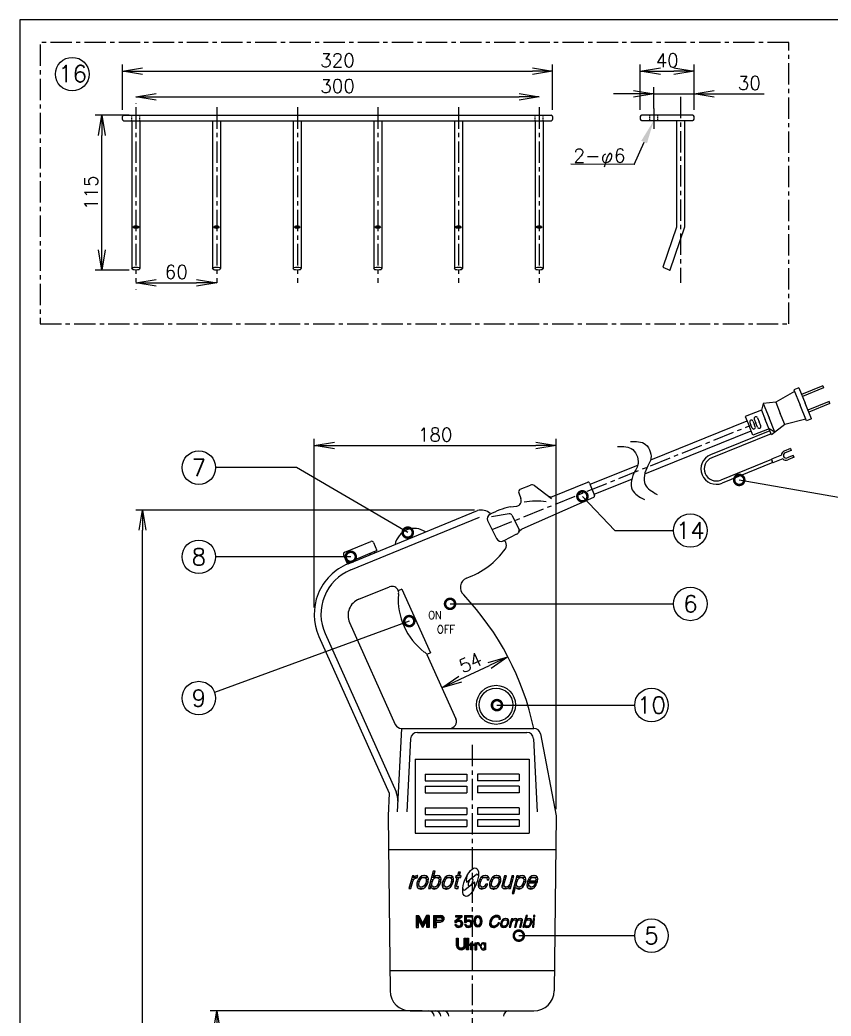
# Model space of a CAD drawing. Extents: x 115 to 2025, y 0 to 1377.
# Drawn here: x 115 to 719, y 636 to 1377 of the extents above; entities that cross this region are included whole.
import ezdxf
from ezdxf.enums import TextEntityAlignment as Align

# ---------------------------------------------------------------- set-up
doc = ezdxf.new("R2010")
doc.units = 0
doc.header["$LTSCALE"] = 0.5
doc.header["$PDMODE"] = 3
doc.linetypes.add('ACISOWELD', pattern=[3, 2, -1])
doc.linetypes.add('CENTER', pattern=[50.8, 31.75, -6.35, 6.35, -6.35])
doc.layers.get('0').update_dxf_attribs({"linetype": 'CONTINUOUS'})
doc.layers.get('DEFPOINTS').update_dxf_attribs({"linetype": 'CONTINUOUS'})
for name, color, linetype in [('DANMEN', 7, 'CONTINUOUS'), ('SUNPOU', 7, 'CONTINUOUS'), ('WAKU', 7, 'CONTINUOUS')]:
    doc.layers.add(name, color=color, linetype=linetype)
doc.styles.get("Standard").update_dxf_attribs({"font": 'ROMANS', "bigfont": 'EXTFONT.shx'})
doc.dimstyles.get("Standard").update_dxf_attribs({"dimscale": 5, "dimtxt": 2, "dimasz": 3, "dimexe": 1, "dimexo": 1, "dimgap": 0.6, "dimtad": 3, "dimdec": 0, "dimzin": 0, "dimdsep": 46, "dimtxsty": 'STANDARD', "dimblk1": 'OPEN', "dimblk2": 'OPEN', "dimsah": 1, "dimcen": 1.5, "dimadec": 0, "dimazin": 0, "dimtfac": 1, "dimtdec": 0, "dimtmove": 0, "dimatfit": 0, "dimldrblk": 'DOTSMALL', "dimfxl": 1, "dimtvp": 1, "dimtolj": 1, "dimtzin": 0, "dimarcsym": 0})

# ---------------------------------------------------------------- blocks, each defined once
blk = doc.blocks.new('_DotSmall')
at = {"color": 0, "linetype": 'ByBlock', "const_width": 0.5}
blk.add_lwpolyline([(-0.0625, 0, 1), (0.0625, 0, 1)], format="xyb", close=True, dxfattribs=at)
blk = doc.blocks.new('_OPEN')
at = {"color": 0, "linetype": 'ByBlock'}
for p, q in [((-1, 0.167), (0, 0)), ((0, 0), (-1, -0.167)), ((0, 0), (-1, 0))]:
    blk.add_line(p, q, dxfattribs=at)
blk = doc.blocks.new('*D2')
at = {"layer": 'DEFPOINTS', "color": 0}
for p in [(513.95, 1060.42), (333.95, 935.04), (513.95, 785.13)]:
    blk.add_point(p, dxfattribs=at)
at = {"layer": 'SUNPOU', "color": 0, "lineweight": -2}
for p, q in [((333.95, 940.04), (333.95, 1065.42)), ((348.95, 1060.42), (498.95, 1060.42)), ((513.95, 790.13), (513.95, 1065.42))]:
    blk.add_line(p, q, dxfattribs=at)
at = {"layer": 'SUNPOU', "color": 0, "lineweight": -2, "xscale": 15, "yscale": 15, "zscale": 15, "rotation": 180}
blk.add_blockref('_OPEN', (333.95, 1060.42), dxfattribs=at)
at = {"layer": 'SUNPOU', "color": 0, "lineweight": -2, "xscale": 15, "yscale": 15, "zscale": 15}
blk.add_blockref('_OPEN', (513.95, 1060.42), dxfattribs=at)
at = {"layer": 'SUNPOU', "color": 0, "insert": (423.95, 1068.42), "char_height": 10, "attachment_point": 5}
blk.add_mtext('\\A1;180', dxfattribs=at)
blk = doc.blocks.new('*D3')
at = {"layer": 'DEFPOINTS', "color": 0}
for p in [(478.08, 903.3), (478.08, 903.3), (428.94, 880.32)]:
    blk.add_point(p, dxfattribs=at)
at = {"layer": 'SUNPOU', "color": 0, "lineweight": -2}
blk.add_line((442.53, 886.68), (464.49, 896.95), dxfattribs=at)
at = {"layer": 'SUNPOU', "color": 0, "lineweight": -2, "xscale": 15, "yscale": 15, "zscale": 15}
for p, rotation in [((478.08, 903.3), 25.05949268398384), ((428.94, 880.32), 205.0594926839838)]:
    blk.add_blockref('_OPEN', p, dxfattribs=dict(at, rotation=rotation))
at = {"layer": 'SUNPOU', "color": 0, "insert": (450.12, 899.06), "char_height": 10, "attachment_point": 5, "rotation": 25.05949}
blk.add_mtext('\\A1;54', dxfattribs=at)
blk = doc.blocks.new('*D14')
at = {"layer": 'DEFPOINTS', "color": 0}
for p in [(175.96, 1305.84), (201.28, 1305.84), (201.28, 1190.77)]:
    blk.add_point(p, dxfattribs=at)
at = {"layer": 'SUNPOU', "color": 0, "lineweight": -2}
for p, q in [((196.28, 1305.84), (170.96, 1305.84)), ((175.96, 1205.77), (175.96, 1290.84)), ((196.28, 1190.77), (170.96, 1190.77))]:
    blk.add_line(p, q, dxfattribs=at)
at = {"layer": 'SUNPOU', "color": 0, "lineweight": -2, "xscale": 15, "yscale": 15, "zscale": 15}
for p, rotation in [((175.96, 1305.84), 90), ((175.96, 1190.77), 270)]:
    blk.add_blockref('_OPEN', p, dxfattribs=dict(at, rotation=rotation))
at = {"layer": 'SUNPOU', "color": 0, "insert": (167.96, 1248.31), "char_height": 10, "attachment_point": 5, "rotation": 90}
blk.add_mtext('\\A1;115', dxfattribs=at)
blk = doc.blocks.new('*D15')
at = {"layer": 'DEFPOINTS', "color": 0}
for p in [(201.28, 1181.71), (261.41, 1181.4), (261.41, 1181.4)]:
    blk.add_point(p, dxfattribs=at)
at = {"layer": 'SUNPOU', "color": 0, "lineweight": -2}
for p, q in [((216.28, 1181.4), (246.41, 1181.4)), ((201.28, 1176.71), (201.28, 1176.4))]:
    blk.add_line(p, q, dxfattribs=at)
at = {"layer": 'SUNPOU', "color": 0, "lineweight": -2, "xscale": 15, "yscale": 15, "zscale": 15, "rotation": 180}
blk.add_blockref('_OPEN', (201.28, 1181.4), dxfattribs=at)
at = {"layer": 'SUNPOU', "color": 0, "lineweight": -2, "xscale": 15, "yscale": 15, "zscale": 15}
blk.add_blockref('_OPEN', (261.41, 1181.4), dxfattribs=at)
at = {"layer": 'SUNPOU', "color": 0, "insert": (231.34, 1189.4), "char_height": 10, "attachment_point": 5}
blk.add_mtext('\\A1;60', dxfattribs=at)
blk = doc.blocks.new('*D16')
at = {"layer": 'DEFPOINTS', "color": 0}
for p in [(511.28, 1338.69), (191.28, 1304.84), (511.28, 1304.84)]:
    blk.add_point(p, dxfattribs=at)
at = {"layer": 'SUNPOU', "color": 0, "lineweight": -2}
for p, q in [((191.28, 1309.84), (191.28, 1343.69)), ((511.28, 1309.84), (511.28, 1343.69)), ((206.28, 1338.69), (496.28, 1338.69))]:
    blk.add_line(p, q, dxfattribs=at)
at = {"layer": 'SUNPOU', "color": 0, "lineweight": -2, "xscale": 15, "yscale": 15, "zscale": 15, "rotation": 180}
blk.add_blockref('_OPEN', (191.28, 1338.69), dxfattribs=at)
at = {"layer": 'SUNPOU', "color": 0, "lineweight": -2, "xscale": 15, "yscale": 15, "zscale": 15}
blk.add_blockref('_OPEN', (511.28, 1338.69), dxfattribs=at)
at = {"layer": 'SUNPOU', "color": 0, "insert": (351.28, 1346.69), "char_height": 10, "attachment_point": 5}
blk.add_mtext('\\A1;320', dxfattribs=at)
blk = doc.blocks.new('*D17')
at = {"layer": 'DEFPOINTS', "color": 0}
for p in [(616.56, 1338.69), (576.56, 1304.94), (616.56, 1304.94)]:
    blk.add_point(p, dxfattribs=at)
at = {"layer": 'SUNPOU', "color": 0, "lineweight": -2}
for p, q in [((576.56, 1309.94), (576.56, 1343.69)), ((616.56, 1309.94), (616.56, 1343.69)), ((591.56, 1338.69), (601.56, 1338.69))]:
    blk.add_line(p, q, dxfattribs=at)
at = {"layer": 'SUNPOU', "color": 0, "lineweight": -2, "xscale": 15, "yscale": 15, "zscale": 15, "rotation": 180}
blk.add_blockref('_OPEN', (576.56, 1338.69), dxfattribs=at)
at = {"layer": 'SUNPOU', "color": 0, "lineweight": -2, "xscale": 15, "yscale": 15, "zscale": 15}
blk.add_blockref('_OPEN', (616.56, 1338.69), dxfattribs=at)
at = {"layer": 'SUNPOU', "color": 0, "insert": (596.56, 1346.69), "char_height": 10, "attachment_point": 5}
blk.add_mtext('\\A1;40', dxfattribs=at)
blk = doc.blocks.new('*D18')
at = {"layer": 'DEFPOINTS', "color": 0}
for p in [(616.56, 1321.83), (586.56, 1305.94), (616.56, 1305.94)]:
    blk.add_point(p, dxfattribs=at)
at = {"layer": 'SUNPOU', "color": 0, "lineweight": -2}
for p, q in [((586.56, 1310.94), (586.56, 1326.83)), ((616.56, 1310.94), (616.56, 1326.83)), ((571.56, 1321.83), (556.56, 1321.83)), ((586.56, 1321.83), (616.56, 1321.83)), ((631.56, 1321.83), (668.75, 1321.83))]:
    blk.add_line(p, q, dxfattribs=at)
at = {"layer": 'SUNPOU', "color": 0, "lineweight": -2, "xscale": 15, "yscale": 15, "zscale": 15}
blk.add_blockref('_OPEN', (586.56, 1321.83), dxfattribs=at)
at = {"layer": 'SUNPOU', "color": 0, "lineweight": -2, "xscale": 15, "yscale": 15, "zscale": 15, "rotation": 180}
blk.add_blockref('_OPEN', (616.56, 1321.83), dxfattribs=at)
at = {"layer": 'SUNPOU', "color": 0, "insert": (657.66, 1329.83), "char_height": 10, "attachment_point": 5}
blk.add_mtext('\\A1;30', dxfattribs=at)
blk = doc.blocks.new('*D19')
at = {"layer": 'DEFPOINTS', "color": 0}
for p in [(201.28, 1319.88), (501.41, 1319.58), (501.41, 1319.58)]:
    blk.add_point(p, dxfattribs=at)
at = {"layer": 'SUNPOU', "color": 0, "lineweight": -2}
for p, q in [((216.28, 1319.58), (486.41, 1319.58)), ((201.28, 1314.88), (201.28, 1314.58))]:
    blk.add_line(p, q, dxfattribs=at)
at = {"layer": 'SUNPOU', "color": 0, "lineweight": -2, "xscale": 15, "yscale": 15, "zscale": 15, "rotation": 180}
blk.add_blockref('_OPEN', (201.28, 1319.58), dxfattribs=at)
at = {"layer": 'SUNPOU', "color": 0, "lineweight": -2, "xscale": 15, "yscale": 15, "zscale": 15}
blk.add_blockref('_OPEN', (501.41, 1319.58), dxfattribs=at)
at = {"layer": 'SUNPOU', "color": 0, "insert": (351.34, 1327.58), "char_height": 10, "attachment_point": 5}
blk.add_mtext('\\A1;300', dxfattribs=at)
blk = doc.blocks.new('*D20')
at = {"layer": 'DEFPOINTS', "color": 0}
for p in [(206.29, 1012.44), (458.27, 1012.44), (318.74, 225.12)]:
    blk.add_point(p, dxfattribs=at)
at = {"layer": 'SUNPOU', "color": 0, "lineweight": -2}
for p, q in [((453.27, 1012.44), (201.29, 1012.44)), ((206.29, 240.12), (206.29, 997.44)), ((313.74, 225.12), (201.29, 225.12))]:
    blk.add_line(p, q, dxfattribs=at)
at = {"layer": 'SUNPOU', "color": 0, "lineweight": -2, "xscale": 15, "yscale": 15, "zscale": 15}
for p, rotation in [((206.29, 1012.44), 90), ((206.29, 225.12), 270)]:
    blk.add_blockref('_OPEN', p, dxfattribs=dict(at, rotation=rotation))
at = {"layer": 'SUNPOU', "color": 0, "insert": (198.29, 618.78), "char_height": 10, "attachment_point": 5, "rotation": 90}
blk.add_mtext('\\A1;780', dxfattribs=at)
blk = doc.blocks.new('*D21')
at = {"layer": 'DEFPOINTS', "color": 0}
for p in [(261.61, 640.13), (419.32, 640.13), (406.54, 225.12)]:
    blk.add_point(p, dxfattribs=at)
at = {"layer": 'SUNPOU', "color": 0, "lineweight": -2}
for p, q in [((414.32, 640.13), (256.61, 640.13)), ((261.61, 240.12), (261.61, 625.13)), ((401.54, 225.12), (256.61, 225.12))]:
    blk.add_line(p, q, dxfattribs=at)
at = {"layer": 'SUNPOU', "color": 0, "lineweight": -2, "xscale": 15, "yscale": 15, "zscale": 15}
for p, rotation in [((261.61, 640.13), 90), ((261.61, 225.12), 270)]:
    blk.add_blockref('_OPEN', p, dxfattribs=dict(at, rotation=rotation))
at = {"layer": 'SUNPOU', "color": 0, "insert": (253.61, 432.62), "char_height": 10, "attachment_point": 5, "rotation": 90}
blk.add_mtext('\\A1;415', dxfattribs=at)

msp = doc.modelspace()

# ---------------------------------------------------------------- linework, layer by layer
at = {"color": 2}
for p, q in [((694.55, 1103.36), (690.85, 1101.86)), ((694.55, 1103.36), (699.24, 1091.77)), ((712.38, 1104.63), (696.61, 1098.26)), ((712.38, 1104.63), (712.94, 1103.24)), ((691.41, 1100.47), (677.32, 1092.62)), ((690.85, 1101.86), (695.53, 1090.27)), ((712.94, 1103.24), (697.18, 1096.87)), ((668.04, 1091.57), (666.76, 1086.74)), ((677.32, 1092.62), (668.04, 1091.57)), ((668.04, 1091.57), (672.35, 1080.91)), ((677.32, 1092.62), (680.69, 1084.28)), ((700.21, 1078.68), (695.53, 1090.27)), ((703.92, 1080.18), (699.24, 1091.77)), ((717.06, 1093.04), (701.3, 1086.67)), ((717.62, 1091.65), (701.86, 1085.28)), ((717.62, 1091.65), (717.06, 1093.04)), ((666.76, 1086.74), (654.7, 1081.87)), ((654.7, 1081.87), (657.51, 1074.91)), ((666.76, 1086.74), (669.57, 1079.78)), ((684.06, 1075.93), (680.69, 1084.28)), ((584.28, 1049.73), (655.98, 1078.7)), ((660.32, 1067.96), (657.51, 1074.91)), ((658.06, 1077.56), (658.9, 1075.48)), ((659.75, 1073.39), (658.9, 1075.48)), ((660.38, 1078.5), (661.22, 1076.41)), ((662.06, 1074.33), (661.22, 1076.41)), ((661.4, 1079.99), (662.61, 1076.97)), ((663.83, 1073.96), (662.61, 1076.97)), ((663.71, 1080.92), (664.93, 1077.91)), ((666.15, 1074.9), (664.93, 1077.91)), ((674.19, 1068.35), (669.57, 1079.78)), ((676.66, 1070.24), (672.35, 1080.91)), ((684.06, 1075.93), (674.19, 1068.35)), ((699.65, 1080.07), (684.06, 1075.93)), ((703.92, 1080.18), (700.21, 1078.68)), ((579.84, 1039.31), (658.98, 1071.29)), ((672.95, 1071.41), (628.8, 1053.57)), ((673.89, 1069.09), (629.73, 1051.25)), ((672.38, 1072.83), (660.32, 1067.96)), ((676.66, 1070.24), (672.38, 1072.83)), ((681.53, 1053.21), (674.11, 1050.21)), ((688.35, 1058.12), (683.71, 1056.25)), ((688.91, 1056.73), (684.28, 1054.86)), ((690.41, 1053.02), (685.77, 1051.15)), ((690.97, 1051.63), (686.34, 1049.76)), ((688.35, 1058.12), (688.91, 1056.73)), ((690.97, 1051.63), (690.41, 1053.02)), ((539.21, 1031.57), (574.74, 1045.88)), ((674.21, 1049.98), (636.42, 1034.71)), ((675.14, 1047.66), (637.35, 1032.39)), ((674.11, 1050.21), (674.67, 1048.82)), ((675.24, 1047.43), (674.67, 1048.82)), ((682.65, 1050.43), (675.24, 1047.43)), ((487.28, 1027.9), (494.88, 1030.96)), ((497.79, 1030.58), (510.56, 1021.11)), ((511.19, 1022.43), (537.54, 1033.05)), ((538.84, 1032.5), (542.6, 1023.16)), ((542.2, 1024.15), (570.31, 1035.47)), ((486.23, 1025.15), (487.7, 1020.92)), ((488.68, 998.34), (542.1, 1021.89)), ((479.74, 1014.75), (484.67, 1015.2)), ((359.24, 972.5), (455.42, 1012.02)), ((361.11, 967.86), (456.83, 1007.15)), ((479.11, 1009.6), (465.9, 1007.45)), ((481.01, 1008.67), (486.34, 997.94)), ((462.97, 1004.55), (469.59, 991.2)), ((484.52, 994.39), (475.04, 989.54)), ((356.68, 981.12), (376.08, 989.15)), ((378.04, 988.34), (380.53, 982.33)), ((475.04, 989.54), (474.36, 989.27)), ((355.87, 979.16), (358.35, 973.16)), ((363.9, 975.45), (378.68, 981.57)), ((374.99, 980.04), (375.37, 979.11)), ((375.91, 980.42), (376.29, 979.5)), ((378.68, 981.57), (380.53, 982.33)), ((378.68, 981.57), (379.06, 980.64)), ((358.35, 973.16), (363.9, 975.45)), ((363.9, 975.45), (364.27, 974.56)), ((367.28, 946.19), (389.96, 955.33)), ((399.26, 953.68), (396.52, 952.45)), ((399.26, 953.68), (420.57, 906.25)), ((360.28, 928.8), (394.31, 853.08)), ((337.5, 918.49), (389.82, 802.08)), ((342.06, 920.54), (394.9, 802.95)), ((420.57, 906.25), (417.84, 905.02)), ((417.84, 905.02), (439.34, 857.18)), ((398.95, 850.13), (395.8, 788.13)), ((398.87, 850.13), (497.32, 850.13)), ((410.71, 847.13), (492.2, 847.13)), ((502.23, 846.07), (513.95, 785.13)), ((405.71, 842.38), (402.95, 788.13)), ((497.19, 842.38), (499.95, 788.13)), ((408.95, 827.13), (493.95, 827.13)), ((408.95, 827.13), (408.95, 772.13)), ((493.95, 827.13), (493.95, 772.13)), ((416.45, 816.13), (447.45, 816.13)), ((416.45, 816.13), (416.45, 811.13)), ((447.45, 816.13), (447.45, 811.13)), ((486.45, 816.13), (455.45, 816.13)), ((455.45, 816.13), (455.45, 811.13)), ((486.45, 816.13), (486.45, 811.13)), ((416.45, 811.13), (447.45, 811.13)), ((416.45, 807.13), (447.45, 807.13)), ((416.45, 807.13), (416.45, 802.13)), ((447.45, 807.13), (447.45, 802.13)), ((486.45, 811.13), (455.45, 811.13)), ((486.45, 807.13), (455.45, 807.13)), ((455.45, 807.13), (455.45, 802.13)), ((486.45, 807.13), (486.45, 802.13)), ((389.82, 802.08), (388.95, 785.13)), ((416.45, 802.13), (447.45, 802.13)), ((486.45, 802.13), (455.45, 802.13)), ((388.95, 785.13), (390.46, 654.96)), ((416.45, 791.13), (447.45, 791.13)), ((416.45, 791.13), (416.45, 786.13)), ((416.45, 786.13), (447.45, 786.13)), ((447.45, 791.13), (447.45, 786.13)), ((486.45, 791.13), (455.45, 791.13)), ((455.45, 791.13), (455.45, 786.13)), ((486.45, 786.13), (455.45, 786.13)), ((486.45, 791.13), (486.45, 786.13)), ((513.95, 785.13), (512.45, 654.96)), ((416.45, 782.13), (447.45, 782.13)), ((416.45, 782.13), (416.45, 777.13)), ((447.45, 782.13), (447.45, 777.13)), ((486.45, 782.13), (455.45, 782.13)), ((455.45, 782.13), (455.45, 777.13)), ((486.45, 782.13), (486.45, 777.13)), ((408.95, 772.13), (493.95, 772.13)), ((416.45, 777.13), (447.45, 777.13)), ((486.45, 777.13), (455.45, 777.13)), ((389.65, 760.13), (513.26, 760.13)), ((421.69, 741), (423.12, 741)), ((422.11, 742.59), (423.54, 742.59)), ((440.64, 741), (442.09, 741)), ((441.11, 742.59), (442.55, 742.59)), ((447.14, 735.81), (454.36, 741.44)), ((405.46, 734.65), (406.8, 734.65)), ((405.89, 736.24), (407.18, 736.24)), ((406.32, 737.83), (408.09, 737.83)), ((406.75, 739.42), (408, 739.42)), ((408.35, 739.42), (410.69, 739.42)), ((410.38, 734.65), (411.92, 734.65)), ((410.72, 736.24), (412.18, 736.24)), ((411.36, 737.83), (413.03, 737.83)), ((412.53, 739.42), (418.52, 739.42)), ((416.72, 734.65), (418.19, 734.65)), ((417.21, 736.24), (418.7, 736.24)), ((417.3, 737.83), (418.9, 737.83)), ((420.05, 734.65), (421.46, 734.65)), ((420.46, 736.24), (421.82, 736.24)), ((420.87, 737.83), (422.54, 737.83)), ((421.28, 739.42), (422.69, 739.42)), ((422.85, 739.42), (428.1, 739.42)), ((426.21, 734.65), (427.73, 734.65)), ((426.6, 736.24), (428.22, 736.24)), ((426.77, 737.83), (428.41, 737.83)), ((429.2, 734.65), (430.63, 734.65)), ((429.54, 736.24), (430.99, 736.24)), ((430.18, 737.83), (431.76, 737.83)), ((431.24, 739.42), (437.32, 739.42)), ((435.53, 734.65), (436.85, 734.65)), ((435.9, 736.24), (437.44, 736.24)), ((436.11, 737.83), (437.6, 737.83)), ((439, 734.65), (440.35, 734.65)), ((439.09, 739.42), (443.11, 739.42)), ((439.41, 736.24), (440.79, 736.24)), ((439.81, 737.83), (441.23, 737.83)), ((453.46, 735.81), (446.23, 730.18)), ((456.05, 734.65), (457.48, 734.65)), ((456.44, 736.24), (457.84, 736.24)), ((457.01, 737.83), (458.61, 737.83)), ((458.04, 739.42), (463.83, 739.42)), ((462.49, 737.83), (464.03, 737.83)), ((464.42, 734.65), (465.84, 734.65)), ((464.76, 736.24), (466.21, 736.24)), ((465.39, 737.83), (466.97, 737.83)), ((466.57, 739.42), (472.53, 739.42)), ((470.76, 734.65), (472.11, 734.65)), ((471.25, 736.24), (472.73, 736.24)), ((471.33, 737.83), (472.82, 737.83)), ((473.94, 734.65), (475.38, 734.65)), ((474.33, 736.24), (475.81, 736.24)), ((474.78, 737.83), (476.25, 737.83)), ((475.24, 739.42), (476.69, 739.42)), ((479.49, 734.65), (480.87, 734.65)), ((479.95, 736.24), (481.31, 736.24)), ((480.35, 737.83), (481.74, 737.83)), ((480.74, 739.42), (482.17, 739.42)), ((483.14, 734.65), (484.53, 734.65)), ((483.57, 736.24), (484.9, 736.24)), ((484, 737.83), (485.63, 737.83)), ((484.42, 739.42), (485.73, 739.42)), ((485.89, 739.42), (491.18, 739.42)), ((489.25, 734.65), (490.71, 734.65)), ((489.73, 736.24), (491.25, 736.24)), ((489.82, 737.83), (491.44, 737.83)), ((492.24, 734.65), (493.66, 734.65)), ((492.63, 736.24), (500.05, 736.24)), ((493.28, 737.83), (494.71, 737.83)), ((494.26, 739.42), (500.03, 739.42)), ((498.83, 737.83), (500.27, 737.83)), ((404.59, 731.47), (406.03, 731.47)), ((405.02, 733.06), (406.41, 733.06)), ((410.36, 733.06), (412.1, 733.06)), ((411.35, 731.47), (415.61, 731.47)), ((415.64, 733.06), (417.3, 733.06)), ((419.22, 731.47), (420.5, 731.47)), ((419.63, 733.06), (421.6, 733.06)), ((421.41, 731.47), (425.15, 731.47)), ((425.13, 733.06), (426.89, 733.06)), ((429.18, 733.06), (430.77, 733.06)), ((430, 731.47), (434.31, 731.47)), ((434.46, 733.06), (436.06, 733.06)), ((438.57, 731.47), (441.08, 731.47)), ((438.59, 733.06), (440.01, 733.06)), ((456.03, 733.06), (457.62, 733.06)), ((456.79, 731.47), (460.93, 731.47)), ((460.93, 733.06), (462.49, 733.06)), ((464.39, 733.06), (465.98, 733.06)), ((465.22, 731.47), (469.65, 731.47)), ((469.67, 733.06), (471.28, 733.06)), ((473.64, 733.06), (475.25, 733.06)), ((474.2, 731.47), (477.79, 731.47)), ((478.38, 733.06), (480.44, 733.06)), ((478.7, 731.47), (480.01, 731.47)), ((481.86, 729.88), (483.15, 729.88)), ((482.29, 731.47), (483.57, 731.47)), ((482.72, 733.06), (484.64, 733.06)), ((484.44, 731.47), (488.18, 731.47)), ((488.19, 733.06), (489.82, 733.06)), ((492.21, 733.06), (493.84, 733.06)), ((492.97, 731.47), (497.21, 731.47)), ((497.26, 733.06), (498.73, 733.06)), ((409.89, 710.94), (409.89, 702.18)), ((409.89, 710.94), (411.68, 710.94)), ((411.68, 710.94), (414.64, 705.23)), ((417.59, 710.94), (414.64, 705.23)), ((419.38, 710.95), (417.59, 710.94)), ((419.38, 710.95), (419.39, 702.19)), ((422.82, 710.96), (425.51, 710.98)), ((422.82, 710.96), (422.82, 702.18)), ((425.51, 710.98), (428.03, 710.97)), ((439.21, 711.02), (443.79, 711.02)), ((443.79, 711.02), (443.79, 709.75)), ((445.7, 711.02), (451.7, 711.02)), ((445.7, 711.02), (445.7, 705.9)), ((451.7, 711.02), (451.7, 709.75)), ((468.3, 710.88), (471.17, 710.88)), ((491.53, 710.88), (492.52, 710.88)), ((497.2, 710.97), (498.18, 711.13)), ((412.12, 710.09), (409.89, 710.09)), ((412.64, 709.09), (409.89, 709.09)), ((413.16, 708.09), (409.89, 708.09)), ((413.67, 707.09), (409.89, 707.09)), ((411.6, 706.09), (409.89, 706.09)), ((411.6, 705.09), (409.89, 705.09)), ((411.6, 704.09), (409.89, 704.09)), ((411.6, 702.18), (411.6, 707.51)), ((411.6, 707.51), (414.64, 702.18)), ((414.19, 706.09), (412.41, 706.09)), ((416.29, 705.09), (412.98, 705.09)), ((415.72, 704.09), (413.55, 704.09)), ((417.67, 707.52), (414.64, 702.18)), ((416.86, 706.09), (415.08, 706.09)), ((419.38, 707.09), (415.6, 707.09)), ((419.38, 708.09), (416.11, 708.09)), ((419.38, 709.09), (416.63, 709.09)), ((419.38, 710.09), (417.14, 710.09)), ((417.68, 702.19), (417.67, 707.52)), ((419.39, 706.09), (417.67, 706.09)), ((419.39, 705.09), (417.67, 705.09)), ((419.39, 704.09), (417.68, 704.09)), ((430.09, 710.09), (422.82, 710.09)), ((424.69, 709.09), (422.82, 709.09)), ((424.69, 708.09), (422.82, 708.09)), ((429.87, 707.09), (422.82, 707.09)), ((424.71, 706.09), (422.82, 706.09)), ((424.71, 705.09), (422.82, 705.09)), ((424.71, 704.09), (422.82, 704.09)), ((424.68, 709.42), (428.26, 709.45)), ((424.68, 709.42), (424.7, 707.35)), ((428.32, 707.37), (424.7, 707.35)), ((424.71, 706.1), (424.71, 702.18)), ((424.71, 706.1), (428.03, 706.1)), ((430.68, 709.09), (428.93, 709.09)), ((430.59, 708.09), (429.24, 708.09)), ((438.5, 707.09), (438.5, 705.9)), ((443.36, 707.09), (438.5, 707.09)), ((440.07, 706.09), (438.5, 706.09)), ((438.5, 705.9), (439.93, 705.9)), ((438.58, 704.29), (439.78, 704.29)), ((439.89, 704.09), (438.65, 704.09)), ((441.5, 710.09), (439.21, 710.09)), ((442.03, 709.75), (439.21, 709.75)), ((441.34, 708.09), (439.83, 708.09)), ((443.79, 709.75), (440.51, 707.53)), ((442.81, 709.09), (441.15, 709.09)), ((443.79, 710.09), (441.5, 710.09)), ((444.22, 706.09), (442.81, 706.09)), ((444.35, 704.09), (443.1, 704.09)), ((444.49, 705.09), (443.29, 705.09)), ((451.7, 710.09), (445.7, 710.09)), ((447.12, 709.09), (445.7, 709.09)), ((447.12, 708.09), (445.7, 708.09)), ((450.56, 707.09), (445.7, 707.09)), ((447.27, 706.09), (445.7, 706.09)), ((445.7, 705.9), (447.13, 705.9)), ((445.78, 704.29), (446.99, 704.29)), ((447.09, 704.09), (445.85, 704.09)), ((451.7, 709.75), (447.12, 709.75)), ((447.12, 709.75), (447.12, 707.25)), ((451.42, 706.09), (450.01, 706.09)), ((451.55, 704.09), (450.3, 704.09)), ((451.7, 705.09), (450.49, 705.09)), ((454.03, 707.09), (452.71, 707.09)), ((454.04, 706.09), (452.73, 706.09)), ((454.2, 708.09), (452.86, 708.09)), ((454.27, 705.09), (452.91, 705.09)), ((454.67, 709.09), (453.2, 709.09)), ((454.83, 704.09), (453.3, 704.09)), ((457.56, 710.09), (453.84, 710.09)), ((458.1, 704.09), (456.65, 704.09)), ((458.2, 709.09), (456.81, 709.09)), ((458.49, 705.09), (457.22, 705.09)), ((458.54, 708.09), (457.28, 708.09)), ((458.67, 706.09), (457.44, 706.09)), ((458.69, 707.09), (457.46, 707.09)), ((464.49, 704.88), (465.72, 704.88)), ((464.54, 705.88), (465.72, 705.88)), ((464.61, 703.88), (466.18, 703.88)), ((464.71, 706.88), (465.91, 706.88)), ((465.09, 707.88), (466.3, 707.88)), ((465.62, 708.88), (466.99, 708.88)), ((466.59, 709.88), (468.27, 709.88)), ((469.51, 703.88), (470.89, 703.88)), ((470.42, 704.88), (471.51, 704.88)), ((470.5, 709.88), (472.25, 709.88)), ((471.29, 708.88), (472.47, 708.88)), ((472.6, 704.88), (473.73, 704.88)), ((472.61, 703.88), (473.75, 703.88)), ((472.83, 705.88), (473.92, 705.88)), ((473.28, 706.88), (474.49, 706.88)), ((474.06, 707.88), (478.58, 707.88)), ((476.77, 703.88), (477.87, 703.88)), ((477.37, 704.88), (478.4, 704.88)), ((477.62, 705.88), (478.7, 705.88)), ((477.68, 706.88), (478.8, 706.88)), ((479.47, 703.88), (480.48, 703.88)), ((479.74, 704.88), (480.75, 704.88)), ((480, 705.88), (481.03, 705.88)), ((480.27, 706.88), (481.55, 706.88)), ((480.53, 707.88), (481.57, 707.88)), ((481.75, 707.88), (485.06, 707.88)), ((483.26, 703.88), (484.27, 703.88)), ((483.52, 704.88), (484.54, 704.88)), ((483.78, 705.88), (484.82, 705.88)), ((483.92, 706.88), (485.34, 706.88)), ((485.28, 707.88), (488.92, 707.88)), ((486.99, 703.88), (488.04, 703.88)), ((487.27, 704.88), (488.31, 704.88)), ((487.56, 705.88), (488.58, 705.88)), ((487.71, 706.88), (488.8, 706.88)), ((489.66, 703.88), (491.07, 703.88)), ((489.93, 704.88), (490.98, 704.88)), ((490.2, 705.88), (491.2, 705.88)), ((490.46, 706.88), (491.68, 706.88)), ((490.73, 707.88), (491.75, 707.88)), ((490.99, 708.88), (492, 708.88)), ((491.26, 709.88), (492.26, 709.88)), ((491.85, 707.88), (495.69, 707.88)), ((493.91, 703.88), (495.03, 703.88)), ((494.51, 704.88), (495.53, 704.88)), ((494.76, 705.88), (495.92, 705.88)), ((494.8, 706.88), (495.96, 706.88)), ((496.4, 703.75), (497.45, 703.92)), ((496.52, 704.78), (497.55, 704.95)), ((496.64, 705.82), (497.66, 705.98)), ((496.76, 706.85), (497.76, 707.01)), ((496.87, 707.88), (497.86, 708.04)), ((497.05, 709.93), (498.11, 710.1)), ((411.6, 703.09), (409.89, 703.09)), ((409.89, 702.18), (411.6, 702.18)), ((415.15, 703.09), (414.12, 703.09)), ((419.39, 703.09), (417.68, 703.09)), ((419.39, 702.19), (417.68, 702.19)), ((424.71, 703.09), (422.82, 703.09)), ((422.82, 702.18), (424.73, 702.18)), ((443.71, 703.09), (439.28, 703.09)), ((450.91, 703.09), (446.49, 703.09)), ((457.38, 703.09), (454.02, 703.09)), ((465.26, 702.88), (469.7, 702.88)), ((473.09, 702.88), (476.91, 702.88)), ((479.21, 702.88), (480.2, 702.88)), ((482.99, 702.88), (483.99, 702.88)), ((486.7, 702.88), (487.78, 702.88)), ((489.4, 702.88), (490.38, 702.88)), ((490.8, 702.88), (494.1, 702.88)), ((496.29, 702.72), (497.35, 702.89)), ((439.8, 694.21), (441.06, 694.21)), ((441.08, 693.28), (439.8, 693.28)), ((441.06, 692.28), (439.8, 692.28)), ((441.06, 691.28), (439.8, 691.28)), ((441.06, 690.28), (439.8, 690.28)), ((441.06, 689.28), (439.8, 689.28)), ((446.79, 693.28), (445.5, 693.28)), ((445.51, 694.21), (446.81, 694.21)), ((446.81, 692.28), (445.51, 692.28)), ((446.81, 691.28), (445.51, 691.28)), ((446.81, 690.28), (445.51, 690.28)), ((446.81, 689.28), (445.51, 689.28)), ((447.24, 685.39), (447.24, 694.21)), ((448.7, 693.28), (447.24, 693.28)), ((448.7, 692.28), (447.24, 692.28)), ((448.7, 691.28), (447.24, 691.28)), ((448.7, 690.28), (447.24, 690.28)), ((448.7, 689.28), (447.24, 689.28)), ((447.28, 694.21), (448.7, 694.21)), ((448.7, 694.21), (448.7, 685.39)), ((449.23, 688.75), (449.23, 689.72)), ((449.23, 689.72), (450.49, 689.72)), ((453.04, 689.28), (449.23, 689.28)), ((450.45, 688.75), (449.23, 688.75)), ((450.49, 689.72), (450.49, 690.77)), ((450.49, 690.77), (451.7, 690.77)), ((450.49, 690.28), (451.7, 690.28)), ((450.49, 685.39), (450.49, 688.75)), ((451.7, 690.77), (451.7, 689.72)), ((451.7, 689.72), (453.04, 689.72)), ((453.04, 688.75), (451.7, 688.75)), ((451.7, 688.75), (451.7, 685.39)), ((453.04, 689.72), (453.04, 688.75)), ((453.58, 690.77), (454.71, 690.77)), ((453.58, 690.77), (453.58, 685.39)), ((456.72, 690.28), (453.58, 690.28)), ((454.91, 689.28), (453.58, 689.28)), ((454.71, 690.77), (454.71, 690.17)), ((454.71, 688.7), (454.71, 685.39)), ((457.26, 689.28), (456.61, 689.28)), ((456.79, 688.8), (457.37, 688.8)), ((458.39, 689.28), (457.91, 689.28)), ((459.15, 690.28), (458.58, 690.28)), ((461.32, 690.28), (459.68, 690.28)), ((461.32, 689.28), (460.43, 689.28)), ((460.65, 690.56), (460.65, 690.78)), ((460.65, 690.78), (461.32, 690.78)), ((461.32, 690.78), (461.32, 685.39)), ((441.14, 688.28), (439.84, 688.28)), ((441.96, 687.28), (440.19, 687.28)), ((445.62, 686.28), (440.99, 686.28)), ((446.42, 687.28), (444.61, 687.28)), ((446.77, 688.28), (445.44, 688.28)), ((448.7, 688.28), (447.24, 688.28)), ((448.7, 687.28), (447.24, 687.28)), ((448.7, 686.28), (447.24, 686.28)), ((448.7, 685.39), (447.24, 685.39)), ((451.7, 688.28), (450.49, 688.28)), ((451.7, 687.28), (450.49, 687.28)), ((451.7, 686.28), (450.49, 686.28)), ((451.7, 685.39), (450.49, 685.39)), ((454.71, 688.28), (453.58, 688.28)), ((454.71, 687.28), (453.58, 687.28)), ((454.71, 686.28), (453.58, 686.28)), ((453.58, 685.39), (454.71, 685.39)), ((458.22, 688.28), (457.7, 688.28)), ((458.31, 687.28), (457.79, 687.28)), ((458.75, 686.28), (458.23, 686.28)), ((461.32, 686.28), (460.07, 686.28)), ((461.32, 687.28), (460.52, 687.28)), ((460.58, 685.39), (460.58, 685.57)), ((461.32, 685.4), (460.58, 685.4)), ((461.32, 688.28), (460.6, 688.28)), ((390.28, 670.13), (512.63, 670.13)), ((405.45, 640.13), (419.2, 640.13)), ((419.2, 640.13), (478.71, 640.13)), ((478.71, 640.13), (497.45, 640.13))]:
    msp.add_line(p, q, dxfattribs=at)
at = {"color": 2, "linetype": 'CENTER'}
msp.add_line((466.28, 997.87), (657.51, 1074.91), dxfattribs=at)
at = {"color": 4}
msp.add_line((481.44, 728.29), (482.72, 728.29), dxfattribs=at)
at = {"color": 2}
for points in [[(410.75, 740.68), (409.14, 740.2), (407.85, 738.91), (408.33, 740.52), (407.05, 740.52), (404.48, 731.03), (405.92, 731.03), (407.21, 736.34), (407.53, 736.98), (408.5, 738.43), (408.82, 738.59), (410.26, 739.07), (410.59, 739.07), (411.07, 740.68)], [(415.89, 740.84), (415.57, 740.84), (413.96, 740.52), (412.68, 739.56), (412.19, 739.07), (411.23, 737.63), (410.59, 735.86), (410.43, 735.05), (410.26, 733.45), (410.59, 732.16), (410.91, 731.84), (411.87, 731.03), (413.32, 730.71), (413.64, 730.71), (415.25, 731.19), (416.54, 732.16), (417.02, 732.64), (417.98, 734.09), (418.63, 735.86), (418.79, 736.66), (418.95, 738.27), (418.47, 739.56), (418.3, 739.88), (417.34, 740.52)], [(427.15, 740.52), (425.7, 740.84), (424.09, 740.52), (422.65, 739.24), (423.93, 744.06), (422.49, 744.06), (419.11, 731.03), (420.4, 731.03), (420.72, 732.32), (420.72, 732.16), (421.68, 731.19), (421.68, 731.03), (423.13, 730.71), (423.29, 730.71), (424.74, 731.19), (426.18, 732.16), (426.51, 732.48), (427.47, 733.93), (428.11, 735.7), (428.27, 736.5), (428.44, 738.11), (428.11, 739.4)], [(436.64, 734.09), (437.6, 736.66), (437.6, 738.27), (437.28, 739.56), (437.12, 739.88), (436.15, 740.52), (434.71, 740.84), (434.22, 740.84), (432.78, 740.52), (431.33, 739.56), (430.04, 737.63), (429.4, 735.86), (429.24, 735.05), (429.08, 733.45), (429.4, 732.16), (429.56, 731.84), (430.53, 731.03), (431.97, 730.71), (432.46, 730.71), (433.9, 731.19), (435.35, 732.16), (435.83, 732.64)], [(442.75, 743.26), (441.3, 743.26), (440.5, 740.52), (439.37, 740.52), (439.05, 739.24), (440.17, 739.24), (438.57, 732.96), (438.57, 731.36), (439.85, 730.87), (440.34, 731.03), (440.98, 731.03), (441.3, 732.48), (440.82, 732.32), (440.5, 732.32), (440.01, 732.64), (440.01, 733.45), (441.62, 739.24), (443.07, 739.24), (443.39, 740.52), (441.94, 740.52)], [(461.4, 740.84), (461.08, 740.84), (459.63, 740.52), (458.19, 739.56), (457.7, 739.07), (456.9, 737.63), (456.26, 735.7), (456.09, 735.05), (455.93, 733.45), (456.26, 732.16), (456.26, 732), (457.22, 731.03), (458.51, 730.71), (459.95, 731.03), (461.4, 731.68), (462.37, 732.8), (463.17, 734.41), (461.88, 734.41), (461.72, 734.25), (460.76, 732.8), (460.44, 732.64), (458.99, 732.16), (458.51, 732.32), (457.54, 733.12), (457.38, 734.09), (457.7, 735.86), (458.19, 737.14), (458.99, 738.43), (459.47, 738.91), (461.08, 739.4), (461.24, 739.4), (462.37, 738.91), (462.53, 737.47), (463.97, 737.47), (464.14, 738.59), (463.65, 739.88), (462.85, 740.52)], [(469.92, 740.84), (469.44, 740.84), (467.99, 740.52), (466.71, 739.56), (466.23, 739.07), (465.26, 737.63), (464.62, 735.86), (464.46, 735.05), (464.3, 733.45), (464.62, 732.16), (464.78, 731.84), (465.74, 731.03), (467.19, 730.71), (467.67, 730.71), (469.28, 731.19), (470.57, 732.16), (471.05, 732.64), (471.85, 734.09), (472.66, 735.86), (472.82, 736.66), (472.82, 738.27), (472.5, 739.56), (472.34, 739.88), (471.37, 740.52)], [(475.39, 734.73), (477, 740.52), (475.55, 740.52), (473.94, 734.89), (473.94, 734.41), (473.62, 732.96), (473.62, 732.16), (474.43, 731.19), (475.71, 730.87), (476.03, 730.87), (477.48, 731.19), (478.93, 732.48), (478.61, 731.03), (479.89, 731.03), (482.47, 740.52), (481.02, 740.52), (479.73, 735.38), (479.41, 734.41), (478.45, 733.12), (477.96, 732.64), (476.36, 732.16), (475.23, 732.8)], [(485.68, 739.24), (486.01, 740.52), (484.72, 740.52), (481.18, 727.34), (482.47, 727.34), (483.75, 732.16), (484.72, 731.19), (484.72, 731.03), (486.17, 730.71), (486.33, 730.71), (487.77, 731.19), (489.22, 732.16), (490.51, 734.09), (491.15, 735.86), (491.31, 736.5), (491.47, 738.11), (491.15, 739.56), (490.99, 739.56), (490.19, 740.52), (488.9, 740.84), (487.13, 740.52)], [(500, 739.56), (499.03, 740.52), (497.58, 740.84), (497.26, 740.84), (495.81, 740.52), (494.37, 739.56), (493.88, 738.91), (493.08, 737.47), (492.44, 735.7), (492.28, 735.05), (492.12, 733.45), (492.44, 732.16), (492.6, 731.84), (493.4, 731.03), (494.85, 730.71), (496.14, 730.87), (497.58, 731.68), (498.39, 732.48), (499.35, 734.09), (498.07, 734.09), (496.94, 732.64), (496.78, 732.64), (495.33, 732.16), (494.85, 732.32), (493.88, 732.96), (493.56, 733.61), (493.72, 735.38), (499.83, 735.38), (499.83, 735.54), (500, 736.02), (500.16, 736.66), (500.32, 738.27)], [(413.64, 732.16), (412.84, 732.32), (412.03, 733.12), (411.87, 734.09), (412.03, 735.86), (412.52, 737.14), (413.48, 738.43), (414.12, 739.07), (415.57, 739.4), (416.38, 739.4), (417.18, 738.43), (417.34, 737.63), (417.18, 735.86), (416.7, 734.57), (415.73, 733.12), (415.09, 732.64)], [(423.61, 739.07), (425.06, 739.4), (425.7, 739.4), (426.67, 738.43), (426.83, 737.47), (426.51, 735.7), (426.18, 734.57), (425.22, 733.12), (424.58, 732.64), (423.13, 732.16), (422.49, 732.32), (421.52, 733.12), (421.36, 734.09), (421.68, 735.86), (422.16, 737.14), (422.97, 738.59)], [(432.46, 732.16), (431.65, 732.32), (430.69, 733.12), (430.53, 734.09), (430.85, 735.86), (431.33, 737.14), (432.13, 738.43), (432.78, 739.07), (434.39, 739.4), (435.03, 739.4), (435.99, 738.43), (436.15, 737.63), (435.83, 735.86), (435.51, 734.57), (434.55, 733.12), (433.9, 732.64)], [(467.67, 732.16), (466.87, 732.32), (465.9, 733.12), (465.74, 734.09), (466.06, 735.86), (466.55, 737.14), (467.35, 738.43), (467.99, 739.07), (469.6, 739.4), (470.25, 739.4), (471.21, 738.43), (471.37, 737.63), (471.21, 735.86), (470.73, 734.57), (469.76, 733.12), (469.12, 732.64)], [(488.1, 739.4), (488.74, 739.4), (489.7, 738.43), (489.86, 737.63), (489.7, 736.02), (489.22, 734.57), (488.26, 733.12), (487.77, 732.64), (486.17, 732.16), (485.52, 732.32), (484.56, 733.12), (484.4, 733.93), (484.72, 735.7), (485.2, 737.14), (486.01, 738.43), (486.65, 738.91)], [(494.21, 736.66), (494.37, 737.31), (495.33, 738.75), (495.65, 738.91), (497.26, 739.4), (497.58, 739.4), (498.71, 738.75), (498.87, 738.27), (498.71, 736.66)], [(472.42, 709.58), (471.97, 710.39), (471.79, 710.57), (470.89, 711.02), (469.81, 711.11), (468.63, 711.02), (467.55, 710.57), (466.65, 709.94), (465.66, 708.94), (465.12, 707.95), (464.67, 706.78), (464.58, 706.33), (464.49, 705.16), (464.49, 704.17), (464.85, 703.35), (465.39, 702.72), (466.2, 702.27), (467.28, 702.18), (468, 702.18), (469.09, 702.54), (470.08, 703.08), (470.62, 703.53), (471.34, 704.44), (471.79, 705.61), (470.71, 705.61), (470.35, 704.71), (469.54, 703.89), (468.73, 703.44), (467.64, 703.17), (467.46, 703.17), (466.56, 703.44), (465.93, 704.17), (465.75, 704.53), (465.66, 705.52), (465.84, 706.6), (466.02, 707.32), (466.56, 708.4), (467.37, 709.31), (468.36, 709.94), (469.54, 710.12), (470.17, 710.03), (470.98, 709.67), (471.25, 709.31), (471.34, 708.31), (472.51, 708.31)], [(493.43, 702.45), (494.42, 703.08), (494.69, 703.35), (495.33, 704.35), (495.96, 705.97), (495.96, 707.05), (495.69, 707.86), (495.69, 708.04), (494.96, 708.58), (493.88, 708.76), (492.8, 708.49), (492.62, 708.49), (491.72, 707.77), (492.53, 710.93), (491.54, 710.93), (489.28, 702.45), (490.28, 702.45), (490.46, 703.17), (490.55, 703.17), (491.18, 702.45), (492.26, 702.18)], [(497.21, 711.02), (497.04, 709.81), (498.1, 709.98), (498.19, 711.18)], [(473.77, 707.59), (473.14, 706.69), (472.69, 705.52), (472.6, 704.98), (472.6, 703.89), (472.87, 703.08), (473.05, 702.9), (473.77, 702.36), (474.86, 702.18), (475.13, 702.27), (476.3, 702.45), (477.2, 703.08), (477.56, 703.44), (478.19, 704.35), (478.64, 705.52), (478.73, 706.06), (478.82, 707.14), (478.55, 707.95), (478.37, 708.13), (477.65, 708.67), (476.57, 708.76), (476.21, 708.76), (475.13, 708.49), (474.14, 707.95)], [(474.5, 703.17), (473.77, 703.71), (473.68, 704.35), (473.77, 705.52), (474.14, 706.42), (474.77, 707.23), (475.22, 707.59), (476.3, 707.86), (476.84, 707.77), (477.56, 707.23), (477.74, 706.69), (477.56, 705.52), (477.29, 704.62), (476.66, 703.71), (476.12, 703.44), (475.04, 703.17)], [(487.66, 706.24), (486.58, 702.45), (487.66, 702.45), (488.65, 706.15), (488.65, 706.33), (488.92, 707.32), (488.92, 707.95), (488.38, 708.49), (487.3, 708.76), (486.13, 708.49), (485.14, 707.77), (484.6, 708.49), (483.69, 708.76), (482.43, 708.49), (481.53, 707.68), (481.71, 708.58), (480.72, 708.58), (479.09, 702.45), (480.09, 702.45), (481.08, 706.06), (481.26, 706.42), (481.89, 707.41), (482.07, 707.5), (483.15, 707.86), (483.96, 707.5), (483.87, 706.24), (482.88, 702.45), (483.87, 702.45), (484.87, 706.06), (485.05, 706.42), (485.68, 707.41), (485.86, 707.5), (486.94, 707.86), (487.75, 707.5)], [(491.72, 703.17), (491.09, 703.8), (490.91, 704.44), (491.09, 705.52), (491.36, 706.42), (491.99, 707.32), (492.44, 707.59), (493.52, 707.86), (494.06, 707.77), (494.69, 707.23), (494.87, 706.6), (494.69, 705.43), (494.42, 704.62), (493.79, 703.71), (493.34, 703.44), (492.26, 703.17)], [(496.96, 708.61), (496.24, 702.28), (497.3, 702.45), (497.93, 708.76)]]:
    msp.add_lwpolyline(points, close=True, dxfattribs=at)
for radius in [14.5, 12.5]:
    msp.add_circle((469.21, 867.63), radius, dxfattribs=at)
for centre, radius, start, end in [((662.55, 1080.46), 1.25, 22, 202), ((659.22, 1078.03), 1.25, 22, 202), ((660.91, 1073.86), 1.25, 202, 22), ((664.99, 1074.43), 1.25, 202, 22), ((633.08, 1042.98), 11.42, 112, 292), ((685.02, 1053), 3.5, 112, 176.62307), ((685.02, 1053), 2, 112, 202), ((685.02, 1053), 2, 202, 292), ((633.08, 1042.98), 8.92, 112, 292), ((685.02, 1053), 3.5, 227.37693, 292), ((496, 1028.17), 3, 53.45044, 111.94214), ((537.91, 1032.12), 1, 21.93762, 111.94214), ((488.02, 1026.04), 2, 111.94214, 206.38965), ((510.07, 1025.22), 3, 233.45044, 291.94214), ((541.67, 1022.79), 1, 295.50489, 21.93762), ((491.88, 959.37), 56.69, 102.36924, 118.66704), ((483.82, 1019.31), 4.2, 281.6649, 22.53148), ((499.19, 973.58), 45.55, 80.68655, 101.41239), ((458.27, 1002.48), 9.97, 47.64772, 106.645), ((466.37, 1005.87), 3.65, 117.46323, 201.23658), ((464.78, 1009.56), 0.351, 310.83581, 54.1777), ((479.4, 1007.78), 1.84, 29.15165, 99.12004), ((408.48, 984.07), 14.66, 55.45791, 169.22644), ((483.15, 997.06), 3, 297.08487, 325.35063), ((494.75, 989.05), 11.1, 123.11949, 145.35063), ((484.65, 997.21), 1.84, 313.65926, 23.62765), ((376.66, 987.77), 1.5, 22.48293, 112.48293), ((473.09, 992.99), 3.93, 207.07196, 295.01164), ((474.84, 987.44), 1.99, 34.94705, 92.71464), ((471.99, 986.36), 5, 327.3379, 26.38965), ((357.25, 979.73), 1.5, 112.48293, 202.48293), ((428.07, 1017.44), 58.8, 289.05653, 324.93454), ((374.33, 935.04), 40.38, 111.94214, 204.19891), ((374.33, 935.04), 35.38, 111.94214, 204.19891), ((391.83, 950.67), 5.02, 20.78184, 111.86232), ((450.29, 954.89), 7.6, 113.40116, 227.5724), ((445.69, 946.05), 49.23, 175.65512, 232.7427), ((393.33, 951.02), 3.5, 339.19891, 24.19891), ((295.02, 806.99), 206.85, 12.03759, 43.46134), ((372.13, 934.13), 13, 111.94214, 204.19891), ((414.64, 903.59), 3.5, 24.19891, 69.19891), ((398.87, 855.13), 5, 204.19891, 270), ((434.78, 855.13), 5, 270, 24.19891), ((410.71, 842.13), 5, 90, 177.08916), ((492.2, 842.13), 5, 2.91084, 90), ((497.32, 845.13), 5, 10.88553, 90), ((381.22, 796.81), 15, 357.08916, 24.19891), ((456.38, 737.18), 9.34, 151.19469, 188.41816), ((455.03, 740.59), 1.08, 354.17382, 127.93019), ((444.22, 734.44), 9.34, 331.19469, 8.41816), ((445.57, 731.03), 1.08, 174.17382, 307.93019), ((405.45, 655.13), 15, 180.66108, 270), ((497.45, 655.13), 15, 270, 359.33892), ((419.2, 636.13), 4, 1.9847, 90), ((424.2, 636.13), 4, 1.9847, 90), ((430.2, 636.13), 4, 1.9847, 90), ((478.71, 636.13), 4, 90, 178.0153)]:
    msp.add_arc(centre, radius, start, end, dxfattribs=at)
for centre, major_axis, ratio in [((450.3, 735.81), (-4.13, -10.5), 0.400039), ((450.3, 735.81), (-1.16, -2.94), 0.400039), ((455.7, 706.68), (0, -4.34), 0.691781), ((455.74, 706.68), (0, -3.06), 0.565892), ((459.41, 688.13), (0, -2.21), 0.540397)]:
    msp.add_ellipse(centre, major_axis=major_axis, ratio=ratio, dxfattribs=at)
for centre, major_axis, ratio, start_param, end_param in [((426.76, 708.43), (3.94, 0.54), 0.643874, -1.330648, 1.155507), ((426.76, 708.43), (-3.94, 0.01), 0.680444, 6.283185, 6.286932), ((427.01, 708.4), (-2.3, 0), 0.542115, 8.457199, 10.422642), ((441.5, 704.94), (-3, 0), 0.914424, 0.236765, 5.204106), ((441.47, 704.92), (-1.77, 0.48), 0.947626, 0.646435, 5.968244), ((448.7, 704.94), (-3, 0), 0.914424, 0.236765, 5.266128), ((448.67, 704.92), (-1.77, 0.48), 0.947626, 0.646435, 5.968244), ((455.76, 688.08), (0, -2.69), 0.621478, 1.840728, 3.821932), ((455.76, 687.89), (0, 2.08), 0.549052, 5.163424, 7.454248), ((459.81, 688.08), (0, -2.7), 0.786839, 2.734181, 6.655857)]:
    msp.add_ellipse(centre, major_axis=major_axis, ratio=ratio, start_param=start_param, end_param=end_param, dxfattribs=at)
for points in [[(559.69, 1059.64), (563.86, 1059.67), (572.55, 1059.73), (576.45, 1047.4), (570.77, 1038.93), (567.58, 1026.75), (575.85, 1022.24), (579.58, 1020.21)], [(569.22, 1063.48), (573.39, 1063.51), (582.09, 1063.57), (585.99, 1051.24), (580.3, 1042.77), (577.12, 1030.59), (585.38, 1026.08), (589.11, 1024.05)]]:
    msp.add_open_spline(points, degree=3, knots=[0, 0, 0, 0, 11.508507, 23.980717, 28.426309, 42.482731, 54.026467, 54.026467, 54.026467, 54.026467], dxfattribs=at)
at = {"layer": 'DANMEN', "color": 2, "linetype": 'CENTER'}
msp.add_line((451.45, 837.94), (451.45, 201.77), dxfattribs=at)
at = {"layer": 'SUNPOU', "color": 7, "linetype": 'CENTER'}
for p, q in [((686.98, 1359.89), (129.95, 1359.89)), ((129.95, 1358.41), (129.95, 1150.89)), ((686.98, 1150.89), (686.98, 1359.89)), ((129.95, 1150.89), (686.98, 1150.89))]:
    msp.add_line(p, q, dxfattribs=at)
at = {"layer": 'SUNPOU', "color": 2, "linetype": 'CENTER'}
for p, q in [((606.41, 1319.58), (606.41, 1181.4)), ((201.28, 1311.79), (201.28, 1181.71)), ((261.41, 1311.79), (261.41, 1181.4)), ((321.41, 1311.79), (321.41, 1181.4)), ((381.41, 1311.79), (381.41, 1181.4)), ((441.41, 1311.79), (441.41, 1181.4)), ((501.41, 1311.79), (501.41, 1181.4)), ((586.56, 1310.94), (586.56, 1295.82))]:
    msp.add_line(p, q, dxfattribs=at)
at = {"layer": 'SUNPOU', "color": 2}
for p, q in [((191.28, 1302.84), (191.28, 1304.84)), ((192.28, 1305.84), (510.28, 1305.84)), ((511.28, 1304.84), (511.28, 1302.84)), ((576.56, 1304.94), (576.56, 1302.94)), ((615.56, 1305.94), (577.56, 1305.94)), ((616.56, 1302.94), (616.56, 1304.94)), ((192.28, 1301.84), (510.28, 1301.84)), ((198.28, 1301.84), (198.28, 1191.85)), ((204.28, 1301.84), (204.28, 1191.85)), ((258.28, 1301.84), (258.28, 1191.85)), ((264.28, 1301.84), (264.28, 1191.85)), ((318.28, 1301.84), (318.28, 1191.85)), ((324.28, 1301.84), (324.28, 1191.85)), ((378.28, 1301.84), (378.28, 1191.85)), ((384.28, 1301.84), (384.28, 1191.85)), ((438.28, 1301.84), (438.28, 1191.85)), ((444.28, 1301.84), (444.28, 1191.85)), ((498.28, 1301.84), (498.28, 1191.85)), ((504.28, 1301.84), (504.28, 1191.85)), ((577.56, 1301.94), (615.56, 1301.94)), ((603.56, 1301.94), (603.56, 1222.78)), ((609.56, 1301.94), (609.56, 1222.78)), ((199.28, 1222.77), (203.28, 1222.77)), ((259.28, 1222.77), (263.28, 1222.77)), ((319.28, 1222.77), (323.28, 1222.77)), ((379.28, 1222.77), (383.28, 1222.77)), ((439.28, 1222.77), (443.28, 1222.77)), ((499.28, 1222.77), (503.28, 1222.77)), ((603.56, 1222.78), (593.4, 1192.92)), ((609.56, 1222.78), (598.49, 1190.77)), ((593.4, 1192.92), (598.49, 1190.77)), ((439.21, 709.75), (439.21, 711.02)), ((438.5, 707.09), (442.03, 709.75)), ((439.8, 688.54), (439.8, 694.21)), ((441.06, 694.21), (441.06, 688.49)), ((445.51, 688.47), (445.51, 694.21)), ((446.81, 688.51), (446.81, 694.21))]:
    msp.add_line(p, q, dxfattribs=at)
at = {"layer": 'SUNPOU', "color": 2, "linetype": 'ACISOWELD'}
for p, q in [((198.28, 1301.84), (198.28, 1305.84)), ((204.28, 1301.84), (204.28, 1305.84)), ((498.28, 1301.84), (498.28, 1305.84)), ((504.28, 1301.84), (504.28, 1305.84)), ((583.56, 1301.94), (583.56, 1305.94)), ((589.56, 1301.94), (589.56, 1305.94))]:
    msp.add_line(p, q, dxfattribs=at)
at = {"layer": 'SUNPOU', "color": 7}
for p, q in [((572, 1269.38), (579.42, 1285.96)), ((572, 1269.38), (524.85, 1269.45)), ((572, 1269.57), (572, 1269.38))]:
    msp.add_line(p, q, dxfattribs=at)
at = {"layer": 'SUNPOU'}
for centre in [(153.92, 1336.44), (248.12, 1043.94), (613.8, 997.21), (248.12, 977.64), (613.8, 942.69), (248.12, 872.6), (584.88, 867.41), (584.88, 696.06)]:
    msp.add_circle(centre, 12.5, dxfattribs=at)
at = {"layer": 'SUNPOU', "color": 2}
for centre, radius, start, end in [((192.28, 1304.84), 1, 90, 180), ((510.28, 1304.84), 1, 0, 90), ((577.56, 1304.94), 1, 90, 180), ((615.56, 1304.94), 1, 0, 90), ((192.28, 1302.84), 1, 180, 270), ((510.28, 1302.84), 1, 270, 0), ((577.56, 1302.94), 1, 180, 270), ((615.56, 1302.94), 1, 270, 0), ((443.31, 688.94), 3.53, 186.55564, 352.87272), ((443.29, 689.22), 2.34, 198.09383, 341.43203)]:
    msp.add_arc(centre, radius, start, end, dxfattribs=at)
at = {"layer": 'SUNPOU', "color": 7}
msp.add_arc((598.7, 1191.77), 1, 247.0679, 270, dxfattribs=at)
at = {"layer": 'SUNPOU', "color": 2}
for centre, major_axis, ratio in [((201.28, 1222.77), (-2, 0), 0.5), ((261.28, 1222.77), (-2, 0), 0.5), ((321.28, 1222.77), (-2, 0), 0.5), ((381.28, 1222.77), (-2, 0), 0.5), ((441.28, 1222.77), (-2, 0), 0.5), ((501.28, 1222.77), (-2, 0), 0.479547), ((201.28, 1191.85), (-3, 0), 0.358846), ((261.28, 1191.85), (-3, 0), 0.361414), ((321.28, 1191.85), (3, 0), 0.358846), ((381.28, 1191.85), (3, 0), 0.358846), ((441.28, 1191.85), (-3, 0), 0.358846), ((501.28, 1191.85), (-3, 0), 0.358846)]:
    msp.add_ellipse(centre, major_axis=major_axis, ratio=ratio, dxfattribs=at)
at = {"layer": 'SUNPOU', "color": 7, "linetype": 'Continuous'}
msp.add_trace([(581.52, 1285.02), (577.32, 1286.9), (586.56, 1301.94)], dxfattribs=at)
at = {"layer": 'WAKU', "color": 6}
for p, q in [((2025, 1376.75), (115, 1376.75)), ((115, 1376.75), (115, 0))]:
    msp.add_line(p, q, dxfattribs=at)

# ---------------------------------------------------------------- texts
at = {"color": 2, "width": 0.9}
for s, p in [('ON', (423.82, 934.33)), ('OFF', (431.99, 923.74))]:
    msp.add_text(s, height=6, dxfattribs=at).set_placement(p, align=Align.MIDDLE)
at = {"layer": 'SUNPOU'}
for s, p in [('16', (154.27, 1336.77)), ('7', (248.12, 1043.94)), ('14', (613.8, 997.21)), ('8', (248.12, 977.64)), ('6', (613.8, 942.69)), ('9', (248.12, 872.6)), ('10', (584.88, 867.41)), ('5', (584.88, 696.06))]:
    msp.add_text(s, height=12.5, dxfattribs=at).set_placement(p, align=Align.MIDDLE)
at = {"layer": 'SUNPOU', "color": 7}
msp.add_text('2-φ6', height=10.335, dxfattribs=at).set_placement((526.71, 1270.68))

# ---------------------------------------------------------------- dimensions: what is measured, and where the dimension line sits
for base, p1, p2, picture, middle in [((511.28, 1338.69), (191.28, 1304.84), (511.28, 1304.84), '*D16', (351.28, 1346.69)), ((616.56, 1338.69), (576.56, 1304.94), (616.56, 1304.94), '*D17', (596.56, 1346.69)), ((501.41, 1319.58), (201.28, 1319.88), (501.41, 1319.58), '*D19', (351.34, 1327.58)), ((616.56, 1321.83), (586.56, 1305.94), (616.56, 1305.94), '*D18', (657.66, 1329.83)), ((261.41, 1181.4), (201.28, 1181.71), (261.41, 1181.4), '*D15', (231.34, 1189.4))]:
    dim = msp.add_linear_dim(base=base, p1=p1, p2=p2, dimstyle='STANDARD', override={"dimarcsym": 1}, dxfattribs=at)
    dim.commit()
    dim.dimension.update_dxf_attribs({"geometry": picture, "text_midpoint": middle})
for base, p1, p2, picture, middle in [((175.96, 1305.84), (201.28, 1190.77), (201.28, 1305.84), '*D14', (167.96, 1248.31)), ((261.61, 640.13), (406.54, 225.12), (419.32, 640.13), '*D21', (253.61, 432.62))]:
    dim = msp.add_linear_dim(base=base, p1=p1, p2=p2, angle=90, dimstyle='STANDARD', override={"dimarcsym": 1}, dxfattribs=at)
    dim.commit()
    dim.dimension.update_dxf_attribs({"geometry": picture, "text_midpoint": middle})
at = {"layer": 'SUNPOU'}
dim = msp.add_linear_dim(base=(513.95, 1060.42), p1=(333.95, 935.04), p2=(513.95, 785.13), dimstyle='STANDARD', dxfattribs=at)
dim.commit()
dim.dimension.update_dxf_attribs({"geometry": '*D2', "text_midpoint": (423.95, 1068.42)})
at = {"layer": 'SUNPOU', "color": 7}
dim = msp.add_linear_dim(base=(206.29, 1012.44), p1=(318.74, 225.12), p2=(458.27, 1012.44), angle=90, text='780', dimstyle='STANDARD', override={"dimarcsym": 1}, dxfattribs=at)
dim.commit()
dim.dimension.update_dxf_attribs({"geometry": '*D20', "text_midpoint": (198.29, 618.78)})
at = {"layer": 'SUNPOU'}
dim = msp.add_aligned_dim(p1=(428.94, 880.32), p2=(478.08, 903.3), distance=0, dimstyle='STANDARD', dxfattribs=at)
dim.commit()
dim.dimension.update_dxf_attribs({"geometry": '*D3', "text_midpoint": (450.12, 899.06)})

# ---------------------------------------------------------------- leaders
for points in [[(403.54, 995.63), (320.85, 1043.94), (260.62, 1043.94)], [(650.17, 1034.81), (739.27, 1019.44)], [(533.49, 1022.61), (557.68, 997.21), (601.3, 997.21)], [(361.15, 977.64), (260.62, 977.64)], [(435.05, 942.69), (601.3, 942.69)], [(404.67, 929.86), (259.86, 876.89)], [(469.92, 867.41), (572.38, 867.41)], [(486.18, 696.06), (572.38, 696.06)]]:
    msp.add_leader(points, dimstyle='STANDARD', override={"dimclrd": 256}, dxfattribs=at)

doc.saveas('drawing.dxf')
